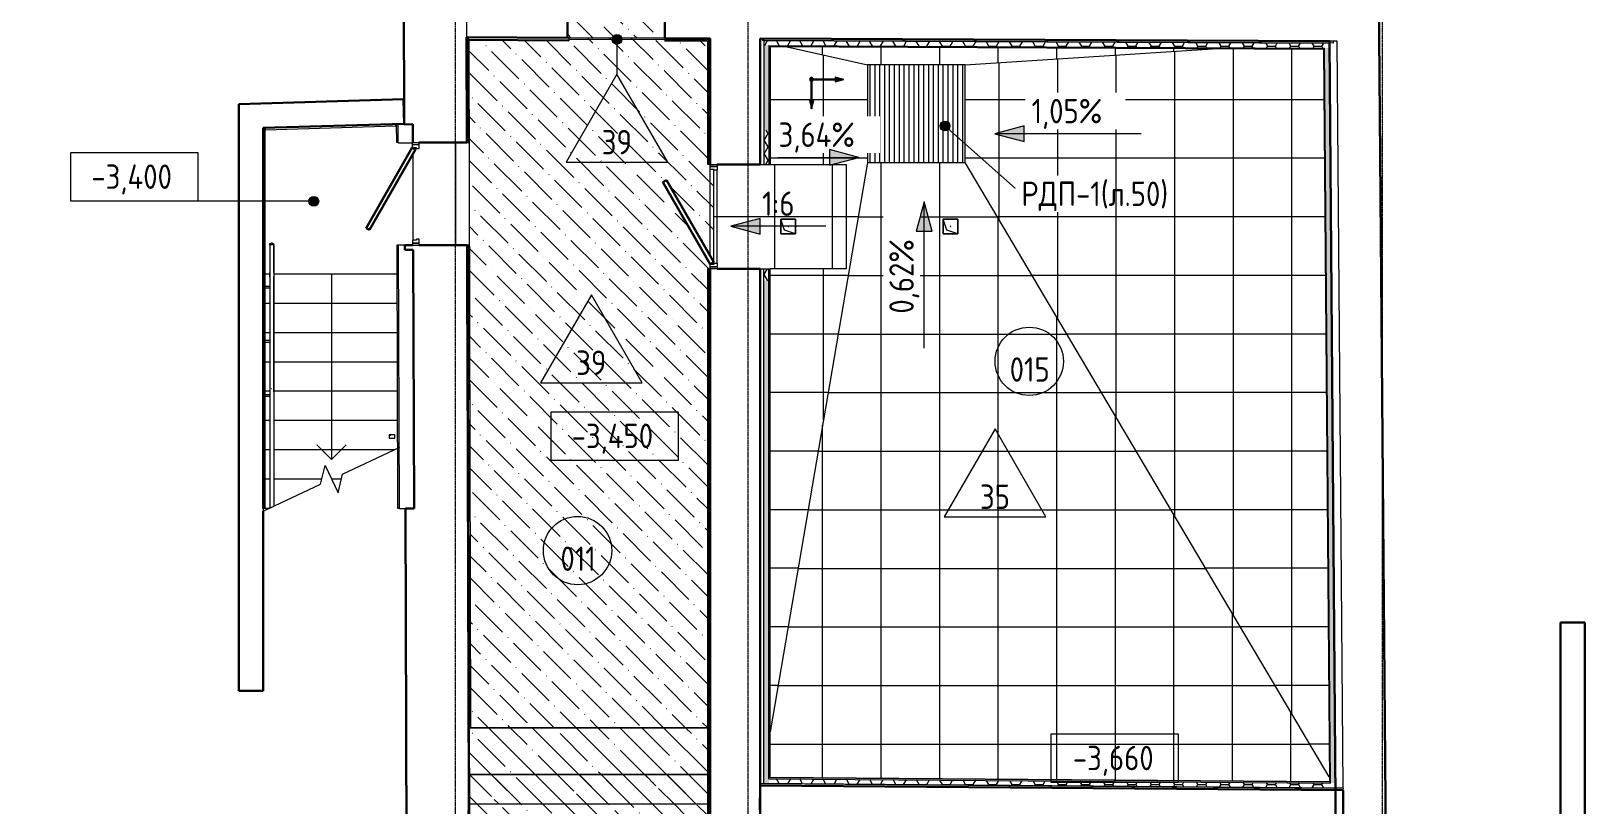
# Model space of a CAD drawing. Header units: millimetres. Extents: x -11773 to 96226, y -4908 to 46494.
# Drawn here: x 41502 to 57425, y 28456 to 36382 of the extents above; entities that cross this region are included whole.
import ezdxf

# ---------------------------------------------------------------- set-up
doc = ezdxf.new("R2010")
doc.units = ezdxf.units.MM
doc.linetypes.add('ADSK_Линия сетки', pattern=[25, 20, -2.5, 0, -2.5])
for name, color, linetype, lineweight in [('Аннотация', 7, 'Continuous', 9), ('Двери', 7, 'Continuous', 9), ('Лестницы', 7, 'Continuous', 9), ('Марки', 7, 'Continuous', 20), ('Марки помещений', 7, 'Continuous', 20), ('Обобщенные модели', 7, 'Continuous', 18), ('Ограждение', 7, 'Continuous', 9), ('Оси', 7, 'Continuous', 9), ('Отметки', 7, 'Continuous', 9), ('Пандусы', 7, 'Continuous', 18), ('Перекрытие', 7, 'Continuous', 18), ('Перекрытие штриховка', 7, 'Continuous', 18), ('Размеры', 7, 'Continuous', 9), ('Стены внутренние', 7, 'Continuous', 18), ('Стены наружные', 7, 'Continuous', 18), ('Стены несущие', 7, 'Continuous', 30), ('Стены отделка', 7, 'Continuous', 30), ('Стены штриховка', 7, 'Continuous', 9), ('Стрелки вверх', 7, 'Continuous', 18), ('Узлы', 7, 'Continuous', 18)]:
    doc.layers.add(name, color=color, linetype=linetype, lineweight=lineweight)
doc.layers.add('Линии', color=7, linetype='Continuous', lineweight=9, true_color=0x00a600)
doc.styles.add('GOST Common_1', font='GOST_Common.ttf', dxfattribs={"width": 0.9, "height": 250})
doc.styles.add('GOST Common_2', font='GOST_Common.ttf', dxfattribs={"width": 0.9, "height": 250})
pattern_1 = [(135, (0, 0), (-308.69666, 84.19025), [396.875, -79.375, 3.353, -76.022])]
pattern_2 = [(0, (0, 0), (119.062, 68.741), [79.375, -158.75]), (120, (0, 0), (-119.06295, 68.74108), [79.375, -158.75]), (60, (0, 0), (5e-05, 137.48208), [0, -158.75, 79.375, 0])]

# ---------------------------------------------------------------- blocks, each defined once
blk = doc.blocks.new('Ограждение 6 - Ограждение 1-1952564-План полов подвала')
at = {"layer": 'Ограждение'}
h = blk.add_hatch(dxfattribs=at)
h.set_pattern_fill('FP_2', color=256, style=0, pattern_type=2)
h.set_pattern_definition([(45, (0, 0), (-106.066, 106.066), [])])
h.paths.add_polyline_path([(45170, 32214), (45230, 32214), (45230, 32248), (45170, 32248)])
at = {"layer": 'Ограждение', "lineweight": 18}
for p, q in [((45170, 32248), (45170, 32214)), ((45230, 32248), (45170, 32248)), ((45170, 32214), (45230, 32214)), ((45230, 32214), (45230, 32248))]:
    blk.add_line(p, q, dxfattribs=at)
blk = doc.blocks.new('AC_Дверь_Однопольная_Стальная - 1050х2100h ДН-10л-6934079-План полов подвала')
at = {"layer": 'Двери', "lineweight": 30}
for p, q in [((-348, 715), (-368, 680)), ((-368, 680), (455, 205)), ((475, 240), (-348, 715)), ((455, 205), (475, 240))]:
    blk.add_line(p, q, dxfattribs=at)
at = {"layer": 'Двери'}
for p, q in [((-505, 240), (-525, 240)), ((-525, 240), (-525, 170)), ((-525, 170), (-505, 170)), ((-475, 240), (-505, 240)), ((-505, 240), (-505, 170)), ((-505, 170), (-505, 240)), ((-505, 170), (-465, 170)), ((-475, 200), (-475, 240)), ((-465, 200), (-475, 200)), ((-465, 170), (-465, 200)), ((475, 200), (465, 200)), ((465, 200), (465, 170)), ((465, 170), (505, 170)), ((505, 240), (475, 240)), ((475, 240), (475, 200)), ((505, 170), (505, 240)), ((525, 240), (505, 240)), ((505, 240), (505, 170)), ((505, 170), (525, 170)), ((525, 170), (525, 240))]:
    blk.add_line(p, q, dxfattribs=at)
blk = doc.blocks.new('AC_Дверь_Однопольная_Стальная - 1000х2100Н Д8п противопож EI30-6422777-План полов подвала')
at = {"layer": 'Двери', "lineweight": 30}
for p, q in [((-485, 255), (355, 740)), ((375, 705), (-465, 220)), ((355, 740), (375, 705)), ((-465, 220), (-485, 255))]:
    blk.add_line(p, q, dxfattribs=at)
at = {"layer": 'Двери'}
for p, q in [((-535, 255), (-515, 255)), ((-535, 185), (-535, 255)), ((-515, 185), (-535, 185)), ((-515, 255), (-485, 255)), ((-515, 185), (-515, 255)), ((-515, 255), (-515, 185)), ((-475, 185), (-515, 185)), ((-485, 255), (-485, 215)), ((-485, 215), (-475, 215)), ((-475, 215), (-475, 185)), ((475, 215), (485, 215)), ((475, 185), (475, 215)), ((515, 185), (475, 185)), ((485, 255), (515, 255)), ((485, 215), (485, 255)), ((515, 255), (515, 185)), ((515, 255), (535, 255)), ((515, 185), (515, 255)), ((535, 185), (515, 185)), ((535, 255), (535, 185))]:
    blk.add_line(p, q, dxfattribs=at)
blk = doc.blocks.new('Тип перил - Перила_Внутренний_-6957739-План полов подвала')
at = {"layer": 'Ограждение'}
for p, q in [((43948, 34193), (43948, 33909)), ((43970, 34193), (43965, 34193)), ((43988, 33909), (43988, 34193)), ((43948, 33867), (43948, 32686)), ((43988, 32686), (43988, 33867)), ((43970, 32718), (43966, 32718))]:
    blk.add_line(p, q, dxfattribs=at)
at = {"layer": 'Ограждение', "flags": 128}
for points in [[(43948, 33867), (43948, 33869), (43948, 33871), (43948, 33874), (43948, 33876), (43948, 33879), (43948, 33881), (43948, 33884), (43948, 33887), (43948, 33889), (43948, 33892), (43948, 33895), (43948, 33897), (43948, 33900), (43948, 33903), (43948, 33906), (43948, 33908), (43948, 33909)], [(43988, 33909), (43988, 33907), (43988, 33904), (43988, 33901), (43988, 33898), (43988, 33896), (43988, 33893), (43988, 33890), (43988, 33887), (43988, 33885), (43988, 33882), (43988, 33880), (43988, 33877), (43988, 33875), (43988, 33872), (43988, 33870), (43988, 33868), (43988, 33867)]]:
    blk.add_lwpolyline(points, dxfattribs=at)
blk = doc.blocks.new('Тип перил - D40-V22-План полов подвала')
at = {"layer": 'Ограждение', "flags": 128}
for points in [[(0, 20), (1, 20), (2, 20), (2, 20), (3, 20), (4, 20), (5, 19), (6, 19), (6, 19), (7, 19), (8, 18), (9, 18), (9, 18), (10, 17), (11, 17), (11, 17), (12, 16), (13, 16), (13, 15), (14, 14), (14, 14), (15, 13), (15, 13), (16, 12), (16, 11), (17, 11), (17, 10), (18, 9), (18, 9), (18, 8), (19, 7), (19, 6), (19, 6), (19, 5), (20, 4), (20, 3), (20, 3), (20, 2), (20, 1), (20, 0), (20, 0)], [(20, 0), (20, -1), (20, -2), (20, -2), (20, -3), (20, -4), (19, -5), (19, -6), (19, -6), (19, -7), (18, -8), (18, -9), (18, -9), (17, -10), (17, -11), (17, -11), (16, -12), (16, -13), (15, -13), (14, -14), (14, -14), (13, -15), (13, -15), (12, -16), (11, -16), (11, -17), (10, -17), (9, -18), (9, -18), (8, -18), (7, -19), (6, -19), (6, -19), (5, -19), (4, -20), (3, -20), (3, -20), (2, -20), (1, -20), (0, -20), (0, -20)]]:
    blk.add_lwpolyline(points, dxfattribs=at)
blk = doc.blocks.new('Тип перил - Перила_Внутренний_-V23-План полов подвала')
at = {"layer": 'Ограждение'}
for p, q in [((43988, 34193), (43948, 34193)), ((43948, 34193), (43948, 33909)), ((43988, 34193), (43988, 33909)), ((43948, 33909), (43948, 33879)), ((43948, 33879), (43948, 31497)), ((43988, 33909), (43988, 33879)), ((43988, 33879), (43988, 31516)), ((43948, 31497), (43988, 31516))]:
    blk.add_line(p, q, dxfattribs=at)
blk = doc.blocks.new('ADSK_Ограждение_Опоры_Г_образная - D15 высота60 консоль80-V24-План полов подвала')
at = {"layer": 'Ограждение'}
for p, q in [((-7, 67), (-7, 20)), ((8, 20), (8, 67))]:
    blk.add_line(p, q, dxfattribs=at)
blk = doc.blocks.new('GM_Отверстие прямоугольное _в плите_ - Отверстие-1400855-План полов подвала')
at = {"layer": 'Обобщенные модели'}
for p, q in [((-75, -75), (-75, 75)), ((-75, 75), (75, 75)), ((75, 75), (-75, 75)), ((-75, 75), (-75, -75)), ((-75, -75), (-37.5, 37.5)), ((-37.5, 37.5), (75, 75)), ((75, 75), (75, -75)), ((75, -75), (75, 75)), ((75, -75), (-75, -75)), ((-75, -75), (75, -75))]:
    blk.add_line(p, q, dxfattribs=at)
for start, end in [(360, 180), (180, 360), (60, 165), (300, 360), (195, 270)]:
    blk.add_arc((0, 0), 2.5, start, end, dxfattribs=at)
blk = doc.blocks.new('ADSK_Марка_Помещение_ОдноЗначение - Номер-159740-План полов подвала')
at = {"layer": 'Марки помещений'}
blk.add_circle((0, 0), 3.5, dxfattribs=at)
blk = doc.blocks.new('Высотные отметки - Рамка-12095-План полов подвала')
at = {"layer": 'Аннотация', "lineweight": 20}
for p, q in [((-6.5, 0), (-6.5, 5)), ((-6.5, 5), (6.5, 5)), ((6.5, 5), (6.5, 0)), ((6.5, 0), (-6.5, 0))]:
    blk.add_line(p, q, dxfattribs=at)
blk = doc.blocks.new('ADSK_Марка_ПерекрытиеПол - Экземпляр_Отделка пола-158379-План полов подвала')
at = {"layer": 'Марки', "color": 1, "true_color": 0xff0000}
for p, q in [((0, 9), (-5.2, 0)), ((5.2, 0), (0, 9)), ((-5.2, 0), (5.2, 0))]:
    blk.add_line(p, q, dxfattribs=at)

msp = doc.modelspace()

# ---------------------------------------------------------------- hatches: boundary and pattern name
at = {"layer": 'Аннотация'}
h = msp.add_hatch(color=256, dxfattribs=at)
edge = h.paths.add_edge_path()
edge.add_arc((50866.681, 35410.711), 50, 0, 360)
at = {"layer": 'Марки', "true_color": 0xff0000}
h = msp.add_hatch(color=1, dxfattribs=at)
edge = h.paths.add_edge_path()
edge.add_arc((47505.656, 36297.64), 50, 0, 360)
at = {"layer": 'Отметки'}
h = msp.add_hatch(color=256, dxfattribs=at)
edge = h.paths.add_edge_path()
edge.add_arc((44399.007, 34639.135), 50, 0, 360)
at = {"layer": 'Перекрытие штриховка', "lineweight": 9, "true_color": 0x787878}
h = msp.add_hatch(dxfattribs=at)
h.set_pattern_fill('FP_48', color=8, style=0, pattern_type=2)
h.set_pattern_definition([(135.369, (0, 742.04), (-308.69597, 83.11254), [394.344, -78.869, 3.331, -75.537])])
h.paths.add_polyline_path([(47013.54, 36308.755), (47997.677, 36312.593), (48000.264, 36879.487), (48005.646, 36879.487), (48005.656, 36899.462), (48005.656, 37597.64), (47005.656, 37597.64), (47005.656, 36314.02), (47013.564, 36313.984)])
h = msp.add_hatch(dxfattribs=at)
h.set_pattern_fill('FP_33', color=8, style=0, pattern_type=2)
h.set_pattern_definition(pattern_1)
h.paths.add_polyline_path([(47243.062, 29246.629), (48432.272, 29246.629), (48432.272, 33945.951), (48462.272, 33945.951), (48462.272, 33995.951), (48497.6, 33995.951), (48497.6, 34965.951), (48462.272, 34965.951), (48462.272, 35015.951), (48432.272, 35015.951), (48432.272, 36277.509), (47996.296, 36279.499), (47996.433, 36309.498), (47997.663, 36309.498), (47997.663, 36312.593), (47013.54, 36308.755), (47013.427, 36283.984), (45988.201, 36288.664), (46005.02, 29246.629)])
h.paths.add_polyline_path([(48462.272, 33995.951), (47977.272, 34835.995), (48011.913, 34855.995), (48496.913, 34015.951), (48485.978, 34009.637)])
h = msp.add_hatch(dxfattribs=at)
h.set_pattern_fill('FP_22', color=8, style=0, pattern_type=2)
h.set_pattern_definition([(270, (36428.9, 14082.36), (599.604, 4e-14), []), (0, (36428.9, 14082.36), (0, 600), [])])
h.paths.add_polyline_path([(48972.272, 28655.387), (48972.431, 28675.386), (48972.272, 28675.386)])
h.paths.add_polyline_path([(49074.272, 29204.367), (50072.277, 35035.377), (50072.277, 36035.377), (49250.844, 36222.065), (49074.272, 36222.896), (49074.272, 35015.951), (49858.577, 35015.284), (49858.577, 33945.951), (49074.272, 33945.951), (49074.272, 29658.625)])
h.paths.add_polyline_path([(49074.272, 36222.896), (49074.272, 36224.896), (49072.281, 36224.896)])
h = msp.add_hatch(dxfattribs=at)
h.set_pattern_fill('FP_21', color=8, style=0, pattern_type=2)
h.set_pattern_definition([(270, (36412.3, 14914.2), (600, 4e-14), []), (0, (36412.3, 14914.2), (0, 592.464), [])])
h.paths.add_polyline_path([(51072.277, 36035.377), (53607.603, 36201.558), (49250.844, 36222.065), (50072.277, 36035.377)])
h.paths.add_polyline_path([(54774.816, 36278.064), (54781.912, 36278.529), (54756.781, 36278.149)])
h = msp.add_hatch(dxfattribs=at)
h.set_pattern_fill('FP_23', color=8, style=0, pattern_type=2)
h.set_pattern_definition([(270, (36423.2, 14082.36), (599.967, 4e-14), []), (0, (36423.2, 14082.36), (0, 600), [])])
h.paths.add_polyline_path([(54744.878, 36196.205), (54746.878, 36196.205), (54746.815, 36198.148)])
h.paths.add_polyline_path([(54805.455, 28744.781), (54744.878, 36196.205), (53607.603, 36201.558), (51072.277, 36035.377), (51072.277, 35035.377), (54756.878, 28826.635)])
h.paths.add_polyline_path([(54806.61, 36277.914), (54806.378, 36278.416), (54806.606, 36277.914)])
h = msp.add_hatch(dxfattribs=at)
h.set_pattern_fill('FP_20', color=8, style=0, pattern_type=2)
h.set_pattern_definition([(270, (36412.3, 14079.1), (600, 4e-14), []), (0, (36412.3, 14079.1), (0, 599.988), [])])
h.paths.add_polyline_path([(49012.272, 28675.07), (49012.272, 28675.443), (48983.719, 28675.297)])
h.paths.add_polyline_path([(54807.908, 28689.039), (54807.892, 28691.039), (54806.606, 28690.341), (54807.892, 28689.055)])
h.paths.add_polyline_path([(54805.892, 28691.055), (54805.455, 28744.781), (51072.277, 35035.377), (50072.277, 35035.377), (49074.272, 29204.367), (49074.272, 28736.578), (54756.878, 28691.445)])
h.paths.add_polyline_path([(49072.272, 28734.594), (49074.272, 28736.578), (49072.272, 28736.578), (49072.272, 28734.673)])
h.paths.add_polyline_path([(50999.447, 34306.618), (50849.447, 34306.618), (50849.447, 34456.618), (50999.447, 34456.618)])
h = msp.add_hatch(dxfattribs=at)
h.set_pattern_fill('FP_49', color=8, style=0, pattern_type=2)
h.set_pattern_definition([(0, (49713.76, 34482.36), (0, 600), []), (90, (49713.76, 34482.36), (-591.2, 4e-14), [])])
h.paths.add_polyline_path([(49342.942, 33945.951), (49858.577, 33945.951), (49858.577, 35015.951), (48532.272, 35015.951), (48532.272, 34955.951), (48502.272, 34955.951), (48502.272, 34965.951), (48497.6, 34965.951), (48497.6, 33995.951), (48502.272, 33995.951), (48502.272, 34005.951), (48532.272, 34005.951), (48532.272, 33945.951), (49335.885, 33945.951)])
h.paths.add_polyline_path([(49185.885, 34306.28), (49185.885, 34456.28), (49335.885, 34456.28), (49335.885, 34306.28), (49297.271, 34306.28)])
h = msp.add_hatch(dxfattribs=at)
h.set_pattern_fill('FP_34', color=8, style=0, pattern_type=2)
h.set_pattern_definition(pattern_1)
h.paths.add_polyline_path([(46013.992, 20694.096), (46031.908, 20694.096), (46031.638, 20704.126), (46011.877, 20704.065), (46011.908, 20694.096)])
h.paths.add_polyline_path([(46287.52, 20793.464), (46286.517, 20790.999), (46285.87, 20792.672), (46286.328, 20792.891)])
h.paths.add_polyline_path([(48427.374, 20786.728), (48427.788, 20789.802), (48429.688, 20787.839), (48428.566, 20787.301)])
h.paths.add_polyline_path([(48228.184, 20724.096), (48467.584, 20724.096), (48467.584, 22955.823), (48477.484, 22955.823), (48474.954, 23210.612), (48484.954, 23210.711), (48487.584, 22945.823), (48497.584, 22945.823), (48494.222, 23261.205), (48001.139, 24095.995), (48035.58, 24116.338), (48493.662, 23340.804), (48462.272, 26481.951), (48452.47, 26481.951), (48474.329, 24280.658), (48464.327, 24280.757), (48442.272, 26481.951), (48432.272, 26481.951), (48432.272, 28766.629), (45996.908, 28766.629), (45998.533, 28242.107), (46018.533, 28242.169), (46041.815, 20724.096), (46486.434, 20724.096), (46486.434, 20770.096), (46298.847, 20770.788), (46298.163, 20771.864), (46292.899, 20774.83), (46286.423, 20783.351), (46284.004, 20787.304), (46286.765, 20787.304), (46287.52, 20790.096), (46288.856, 20790.096), (46287.52, 20793.464), (46285.408, 20795.272), (46286.993, 20800.647), (46288.871, 20800.647), (46291.024, 20804.238), (46294.448, 20807.618), (46298.115, 20808.631), (46298.492, 20809.435), (46302.998, 20810.096), (46488.184, 20810.096), (46488.184, 20874.096), (48228.184, 20874.096), (48228.184, 20810.096), (48416.047, 20809.404), (48416.731, 20808.328), (48421.996, 20805.362), (48428.472, 20796.841), (48430.891, 20792.888), (48428.129, 20792.888), (48427.374, 20790.096), (48426.143, 20789.833), (48427.374, 20786.728), (48429.486, 20784.92), (48427.902, 20779.545), (48426.023, 20779.545), (48423.87, 20775.954), (48420.447, 20772.574), (48416.78, 20771.56), (48416.403, 20770.757), (48411.897, 20770.096), (48228.184, 20770.096)])
h.paths.add_polyline_path([(46286.517, 20786.352), (46284.004, 20788.761), (46286.134, 20790.096), (46286.423, 20787.269)])
h.paths.add_polyline_path([(48428.761, 20790.096), (48429.384, 20792.888), (48430.891, 20791.431), (48429.688, 20790.678)])
h.paths.add_polyline_path([(48445.205, 28220.695), (48462.272, 28220.695), (48462.272, 28510.698), (48442.272, 28510.698), (48442.272, 28220.695)])
at = {"layer": 'Размеры'}
msp.add_hatch(color=256, dxfattribs=at).paths.add_polyline_path([(48674.133, 34382.715), (48974.133, 34302.33), (48974.133, 34463.1)])
at = {"layer": 'Стены внутренние', "lineweight": 9}
h = msp.add_hatch(dxfattribs=at)
h.set_pattern_fill('FP_52', color=256, style=0, pattern_type=2)
h.set_pattern_definition(pattern_2)
h.paths.add_polyline_path([(54806.783, 36207.913), (54806.218, 36257.915), (51442.823, 36273.748), (49012.272, 36285.189), (49012.272, 36235.188), (54806.606, 36207.914)])
h = msp.add_hatch(dxfattribs=at)
h.set_pattern_fill('FP_52', color=256, style=0, pattern_type=2)
h.set_pattern_definition(pattern_2)
h.paths.add_polyline_path([(49062.272, 28674.673), (49062.272, 33824.597), (49012.272, 33824.597), (49012.471, 28675.068)])
h.paths.add_polyline_path([(49062.272, 35365.609), (49062.272, 36234.953), (49012.272, 36234.953), (49012.272, 35365.609)])
h = msp.add_hatch(dxfattribs=at)
h.set_pattern_fill('FP_52', color=256, style=0, pattern_type=2)
h.set_pattern_definition(pattern_2)
h.paths.add_polyline_path([(54867.994, 28678.562), (54806.218, 36207.916), (54756.781, 36208.149), (54817.99, 28678.959), (54844.643, 28678.747)])
h = msp.add_hatch(dxfattribs=at)
h.set_pattern_fill('FP_53', color=256, style=0, pattern_type=2)
h.set_pattern_definition([(0, (0, 0), (119.062, 68.741), [79.375, -158.75]), (120, (0, 0), (-119.06245, 68.74022), [79.375, -158.75]), (60, (0, 0), (5e-05, 137.48208), [0, -158.75, 79.375, 0])])
h.paths.add_polyline_path([(49016.809, 33824.597), (49062.272, 33824.597), (49062.272, 33945.951), (49012.272, 33945.951), (49012.272, 33824.597)])
h.paths.add_polyline_path([(49012.272, 35015.951), (49062.272, 35015.951), (49062.272, 35365.609), (49012.272, 35365.609), (49012.272, 35016.657)])
h = msp.add_hatch(dxfattribs=at)
h.set_pattern_fill('FP_52', color=256, style=0, pattern_type=2)
h.set_pattern_definition(pattern_2)
h.paths.add_polyline_path([(54868.4, 28628.558), (54867.994, 28678.562), (49062.272, 28724.673), (49062.454, 28674.671), (54806.606, 28629.049)])
at = {"layer": 'Стены наружные', "true_color": 0x6b6b6b}
h = msp.add_hatch(color=251, dxfattribs=at)
h.paths.add_polyline_path([(45256.412, 31495.165), (45276.412, 31495.227), (45268.064, 34190.769), (45248.064, 34190.707), (45255.328, 31845.352)])
h.paths.add_polyline_path([(45244.797, 35245.702), (45264.797, 35245.764), (45264.237, 35426.685), (45244.237, 35426.623), (45244.345, 35391.666)])
at = {"layer": 'Узлы', "lineweight": 9}
h = msp.add_hatch(dxfattribs=at)
h.set_pattern_fill('FP_58', color=256, style=0, pattern_type=2)
h.set_pattern_definition([(90, (0, 0), (-50, 3e-15), [])])
h.paths.add_polyline_path([(50454.763, 11745.004), (50454.763, 12745.004), (49454.763, 12745.004), (49454.763, 11745.004)])
h.paths.add_polyline_path([(49816.292, 25105.395), (49816.292, 25905.395), (49016.292, 25905.395), (49016.292, 25105.395), (49342.942, 25105.395)])
h.paths.add_polyline_path([(50072.277, 35035.377), (51072.277, 35035.377), (51072.277, 36035.377), (50072.277, 36035.377), (50072.277, 35065.344)])
h.paths.add_polyline_path([(-798.616, 37219.948), (-0.435, 37219.948), (-0.435, 38219.948), (-1000.435, 38219.948), (-1000.435, 37219.948)])
h.paths.add_polyline_path([(47243.062, 40544.996), (47649.57, 40544.996), (47649.57, 41544.996), (46649.57, 41544.996), (46649.57, 40544.996)])
at = {"layer": 'Узлы', "true_color": 0xff0000}
for points in [[(49499.308, 35867.215), (49504.485, 35867.897), (49509.308, 35869.895), (49513.451, 35873.073), (49516.629, 35877.215), (49518.627, 35882.039), (49519.308, 35887.215), (49518.627, 35892.392), (49516.629, 35897.215), (49513.451, 35901.357), (49509.308, 35904.536), (49504.485, 35906.534), (49499.308, 35907.215), (49494.132, 35906.534), (49489.308, 35904.536), (49485.166, 35901.357), (49481.988, 35897.215), (49479.99, 35892.392), (49479.308, 35887.215), (49479.99, 35882.039), (49481.988, 35877.215), (49485.166, 35873.073), (49489.308, 35869.895), (49494.132, 35867.897)], [(49741.353, 35863.993), (49829.523, 35885.976), (49741.353, 35909.601), (49741.353, 35867.897)], [(49499.308, 35584.394), (49522.934, 35672.564), (49477.325, 35672.564), (49494.132, 35605.155)]]:
    msp.add_hatch(color=1, dxfattribs=at).paths.add_polyline_path(points)
at = {"layer": 'Узлы', "lineweight": 9}
h = msp.add_hatch(dxfattribs=at)
h.set_pattern_fill('FP_57', color=256, style=0, pattern_type=2)
h.set_pattern_definition([(135, (0, 0), (-224.5064, -224.5064), []), (135, (224.5, 0), (-224.5064, -224.5064), [396.875, -79.375, 3.353, -76.022])])
h.paths.add_polyline_path([(46115, 14338.299), (46176.854, 14338.299), (46176.854, 15348.299), (45576.854, 15348.299), (45576.854, 14338.299), (46095, 14338.299)])
h.paths.add_polyline_path([(46468.184, 19974.096), (48207.897, 19974.096), (48207.897, 20874.096), (46468.184, 20874.096), (46468.184, 19976.639)])
h.paths.add_polyline_path([(45986.784, 28466.629), (48442.272, 28466.629), (48442.272, 29246.629), (45984.363, 29246.629), (45984.363, 28466.629), (45986.529, 28466.629)])

# ---------------------------------------------------------------- linework, layer by layer
at = {"layer": 'Аннотация'}
msp.add_circle((50866.681, 35410.711), 50, dxfattribs=at)
at = {"layer": 'Лестницы'}
for p, q in [((43947.707, 33892.525), (43900.777, 33892.525)), ((43947.707, 33892.525), (43900.777, 33892.525)), ((45248.988, 33892.525), (43987.707, 33892.525)), ((45248.988, 33892.525), (43987.707, 33892.525)), ((43947.707, 33592.525), (43900.777, 33592.525)), ((43947.707, 33592.525), (43900.777, 33592.525)), ((45249.917, 33592.525), (43987.707, 33592.525)), ((45249.917, 33592.525), (43987.707, 33592.525)), ((43947.707, 33292.525), (43900.777, 33292.525)), ((43947.707, 33292.525), (43900.777, 33292.525)), ((45250.846, 33292.525), (43987.707, 33292.525)), ((45250.846, 33292.525), (43987.707, 33292.525)), ((43947.707, 32992.525), (43900.777, 32992.525)), ((43947.707, 32992.525), (43900.777, 32992.525)), ((45251.775, 32992.525), (43987.707, 32992.525)), ((45251.775, 32992.525), (43987.707, 32992.525)), ((43947.707, 32692.525), (43900.777, 32692.525)), ((43947.707, 32692.525), (43900.777, 32692.525)), ((45252.704, 32692.525), (43987.707, 32692.525)), ((45252.704, 32692.525), (43987.707, 32692.525)), ((43947.707, 32392.525), (43900.777, 32392.525)), ((43947.707, 32392.525), (43900.777, 32392.525)), ((45253.633, 32392.525), (43987.707, 32392.525)), ((45253.633, 32392.525), (43987.707, 32392.525)), ((43947.707, 32092.525), (43900.777, 32092.525)), ((43947.707, 32092.525), (43900.777, 32092.525)), ((45224.668, 32092.525), (43987.707, 32092.525)), ((45224.668, 32092.525), (43987.707, 32092.525)), ((44694.604, 31845.352), (45281.854, 32119.191)), ((44468.027, 31739.698), (44515.281, 31934.136)), ((44515.281, 31934.136), (44647.35, 31650.914)), ((43880.777, 31465.859), (44468.027, 31739.698)), ((43947.707, 31792.525), (43900.777, 31792.525)), ((43947.707, 31792.525), (43900.777, 31792.525)), ((44480.866, 31792.525), (43987.707, 31792.525)), ((44480.866, 31792.525), (43987.707, 31792.525)), ((44681.765, 31792.525), (44581.316, 31792.525)), ((44681.765, 31792.525), (44581.316, 31792.525)), ((44647.35, 31650.914), (44694.604, 31845.352)), ((43880.777, 31492.525), (43880.777, 31465.859)), ((43937.963, 31492.525), (43880.777, 31492.525)), ((43937.963, 31492.525), (43880.777, 31492.525))]:
    msp.add_line(p, q, dxfattribs=at)
at = {"layer": 'Линии', "color": 7}
for p, q in [((51072.277, 36035.377), (50072.277, 36035.377)), ((50072.277, 36035.377), (50072.277, 35035.377)), ((51072.277, 35035.377), (51072.277, 36035.377)), ((50072.277, 35035.377), (51072.277, 35035.377)), ((48442.272, 29246.629), (45984.363, 29246.629)), ((45984.363, 29246.629), (45984.363, 28466.629)), ((48442.272, 28466.629), (48442.272, 29246.629)), ((45984.363, 28466.629), (48442.272, 28466.629))]:
    msp.add_line(p, q, dxfattribs=at)
at = {"layer": 'Линии', "color": 1, "lineweight": 30, "true_color": 0xff0000}
for q in [(49499.308, 35587.215), (49799.308, 35887.215)]:
    msp.add_line((49499.308, 35887.215), q, dxfattribs=at)
at = {"layer": 'Линии', "color": 1, "lineweight": 18, "true_color": 0xff0000}
for p, q in [((49741.353, 35909.601), (49741.353, 35863.993)), ((49829.523, 35885.976), (49741.353, 35909.601)), ((49741.353, 35863.993), (49829.523, 35885.976)), ((49522.934, 35672.564), (49477.325, 35672.564)), ((49477.325, 35672.564), (49499.308, 35584.394)), ((49499.308, 35584.394), (49522.934, 35672.564))]:
    msp.add_line(p, q, dxfattribs=at)
for start, end in [(0, 180), (180, 0)]:
    msp.add_arc((49499.308, 35887.215), 20, start, end, dxfattribs=at)
at = {"layer": 'Марки', "color": 1, "true_color": 0xff0000}
msp.add_line((47505.656, 36297.64), (47505.656, 35939.962), dxfattribs=at)
msp.add_circle((47505.656, 36297.64), 50, dxfattribs=at)
at = {"layer": 'Оси', "linetype": 'ADSK_Линия сетки'}
for p, q in [((45849.565, 4292.971), (45849.565, 44222.998)), ((48849.565, 4292.971), (48849.565, 44222.998)), ((55349.565, 4292.971), (55349.565, 44222.998))]:
    msp.add_line(p, q, dxfattribs=at)
at = {"layer": 'Отметки', "lineweight": 20}
msp.add_line((44399.007, 34639.135), (42559.44, 34639.135), dxfattribs=at)
at = {"layer": 'Отметки'}
msp.add_circle((44399.007, 34639.135), 50, dxfattribs=at)
at = {"layer": 'Пандусы'}
for p, q in [((45995.422, 29246.629), (48432.272, 29246.629)), ((45996.908, 28766.629), (48432.272, 28766.629))]:
    msp.add_line(p, q, dxfattribs=at)
at = {"layer": 'Перекрытие'}
for p, q in [((47005.656, 36314.02), (47005.656, 36884.026)), ((47997.706, 36312.593), (47013.54, 36308.755)), ((45988.201, 36288.867), (46005.02, 29246.629)), ((47996.379, 36297.64), (47013.489, 36297.64)), ((49250.844, 36222.065), (50072.277, 36035.377)), ((51072.277, 36035.377), (53607.603, 36201.558)), ((53221.249, 36285.377), (53281.567, 36285.377)), ((54774.816, 36278.064), (54781.912, 36278.529)), ((45849.565, 35240.546), (45849.565, 34190.541)), ((45418.225, 35182.75), (45418.225, 35189.21)), ((45418.225, 34239.205), (45418.225, 35128.297)), ((50072.277, 35035.377), (49074.272, 29204.367)), ((54805.455, 28744.781), (51072.277, 35035.377)), ((48460.141, 34079.642), (48460.141, 35015.951)), ((48497.6, 33995.951), (48497.6, 34965.951)), ((49074.272, 35015.951), (49858.577, 35015.951)), ((49858.577, 33945.951), (49858.577, 35015.951)), ((48460.141, 33945.951), (48460.141, 33999.642)), ((49858.577, 33945.951), (49074.272, 33945.951)), ((48432.272, 28766.629), (45996.908, 28766.629))]:
    msp.add_line(p, q, dxfattribs=at)
at = {"layer": 'Размеры'}
for p, q in [((48974.133, 34463.1), (48674.133, 34382.715)), ((48974.133, 34302.33), (48974.133, 34463.1)), ((48674.133, 34382.715), (48974.133, 34302.33))]:
    msp.add_line(p, q, dxfattribs=at)
at = {"layer": 'Размеры', "lineweight": 20}
msp.add_line((49647.375, 34382.715), (48674.133, 34382.715), dxfattribs=at)
at = {"layer": 'Стены несущие'}
for p, q in [((45301.188, 43528.805), (45326.279, 35426.877)), ((55435.968, 21598.163), (55277.837, 41049.3)), ((47000.275, 36884.051), (46997.673, 36314.057)), ((48000.264, 36879.487), (47997.663, 36309.493)), ((46997.673, 36314.057), (45963.52, 36318.776)), ((45963.52, 36318.776), (45966.858, 35240.909)), ((45963.52, 36318.776), (45966.858, 35240.909)), ((48462.272, 36307.372), (47997.663, 36309.493)), ((48462.272, 36307.372), (48462.272, 35015.951)), ((48972.272, 36305.146), (48972.272, 35015.951)), ((54806.606, 36278.416), (48972.272, 36305.044)), ((48972.272, 35015.951), (48972.272, 36305.044)), ((54806.606, 36278.416), (54933.825, 20629.626)), ((45319.07, 35683.15), (43630.777, 35634.577)), ((45326.259, 35433.253), (45319.07, 35683.15)), ((43630.777, 35634.577), (43630.777, 29624.293)), ((43880.777, 35391.666), (45326.259, 35433.253)), ((43880.777, 31492.525), (43880.777, 35391.666)), ((45326.279, 35426.877), (45414.236, 35427.15)), ((45414.818, 35239.2), (45414.236, 35427.15)), ((45414.818, 35239.2), (45414.818, 35239.2)), ((45476.861, 35239.392), (45966.858, 35240.909)), ((48972.272, 35015.951), (48532.272, 35015.951)), ((45410.113, 34189.18), (45330.113, 34188.932)), ((45330.113, 34188.932), (45330.265, 34139.933)), ((45330.265, 34139.933), (45330.113, 34188.932)), ((45330.265, 34139.933), (45418.221, 34140.205)), ((45418.221, 34140.205), (45418.221, 34140.205)), ((45426.42, 31492.973), (45418.221, 34140.205)), ((45970.11, 34190.914), (45480.112, 34189.397)), ((45970.11, 34190.914), (45987.666, 28522.092)), ((45970.262, 34141.915), (45975.004, 32610.485)), ((48462.272, 33945.951), (48462.272, 26501.951)), ((48972.272, 33945.951), (48532.272, 33945.951)), ((48972.272, 26501.951), (48972.272, 33945.951)), ((48972.272, 33945.951), (48972.272, 28675.443)), ((43880.777, 29624.293), (43880.777, 31465.859)), ((45426.42, 31492.973), (45338.463, 31492.7)), ((45338.463, 31492.7), (45351.681, 27224.551)), ((57424.84, 30325), (57174.84, 30325)), ((57174.84, 30325), (57174.84, 27340.699)), ((57424.84, 25855), (57424.84, 30325)), ((43630.777, 29624.293), (43880.777, 29624.293)), ((45985.633, 28272.099), (45986.784, 28522.096)), ((45986.784, 28522.096), (45987.666, 28522.092)), ((48972.272, 28655.387), (48970.287, 28405.395)), ((54948.977, 28607.918), (48972.272, 28655.387)), ((54946.991, 28357.926), (54948.977, 28607.918))]:
    msp.add_line(p, q, dxfattribs=at)
at = {"layer": 'Стены отделка', "lineweight": 9}
for p, q in [((45983.52, 36318.838), (45963.52, 36318.776)), ((45983.536, 36318.685), (45983.444, 36298.685)), ((45986.858, 35240.971), (45983.52, 36318.838)), ((47013.564, 36313.984), (46997.673, 36314.057)), ((47013.564, 36313.984), (47013.427, 36283.984)), ((47996.433, 36309.498), (47996.296, 36279.499)), ((47996.433, 36309.498), (47997.663, 36309.493)), ((48442.272, 36307.463), (48442.181, 36287.464)), ((48462.272, 36307.372), (48442.272, 36307.372)), ((48442.272, 36307.372), (48442.272, 36277.463)), ((48972.272, 36305.146), (49012.272, 36305.146)), ((48996.386, 36305.263), (48996.292, 36285.264)), ((48996.386, 36305.263), (54846.217, 36277.728)), ((49012.272, 36305.146), (49012.272, 35015.951)), ((45963.582, 36298.776), (47013.472, 36293.984)), ((45976.858, 35240.94), (45973.613, 36288.73)), ((45973.613, 36288.73), (47013.427, 36283.984)), ((48432.272, 36277.509), (47996.296, 36279.499)), ((48442.272, 36287.463), (47996.342, 36289.498)), ((48432.272, 36277.509), (48432.272, 35015.951)), ((54846.122, 36257.728), (48996.292, 36285.264)), ((49012.272, 36285.189), (54806.378, 36257.916)), ((49062.272, 36234.953), (49062.272, 35015.951)), ((49062.272, 36234.953), (54756.781, 36208.149)), ((49074.272, 36222.896), (49074.272, 35015.951)), ((54744.878, 36196.205), (49074.272, 36222.896)), ((54744.878, 36196.205), (54805.892, 28691.055)), ((54817.99, 28678.959), (54756.781, 36208.149)), ((54886.215, 36278.053), (54806.218, 36277.403)), ((54806.218, 36277.403), (54868.395, 28629.14)), ((54868.402, 28628.557), (54806.378, 36257.916)), ((54846.217, 36277.728), (54846.122, 36257.728)), ((54948.393, 28629.79), (54886.215, 36278.053)), ((43900.777, 35391.666), (43880.777, 35391.666)), ((45240.223, 35430.203), (43900.777, 35391.666)), ((43900.777, 31492.525), (43900.777, 35391.666)), ((43900.777, 35391.666), (43901.352, 35371.674)), ((43901.352, 35371.674), (45240.798, 35410.211)), ((45240.798, 35410.211), (45240.223, 35430.203)), ((45326.279, 35426.877), (45244.237, 35426.623)), ((45244.237, 35426.623), (45244.797, 35245.702)), ((45264.819, 35238.735), (45264.237, 35426.685)), ((45244.797, 35245.702), (45264.797, 35245.764)), ((45264.819, 35238.735), (45406.861, 35239.175)), ((45966.858, 35240.909), (45986.858, 35240.971)), ((48462.272, 35015.951), (48432.272, 35015.951)), ((48972.272, 35015.951), (49074.272, 35015.951)), ((45268.064, 34190.769), (45248.064, 34190.707)), ((45248.064, 34190.707), (45256.412, 31495.165)), ((45276.42, 31492.508), (45268.064, 34190.769)), ((45330.113, 34188.932), (45268.07, 34188.74)), ((45330.265, 34139.933), (45330.265, 34139.933)), ((45990.11, 34190.976), (45970.11, 34190.914)), ((45970.11, 34190.914), (45970.262, 34141.915)), ((45998.533, 28242.107), (45980.11, 34190.945)), ((45995.004, 32610.547), (45990.11, 34190.976)), ((48462.272, 33945.951), (48432.272, 33945.951)), ((48432.272, 33945.951), (48432.272, 26481.951)), ((48972.272, 33945.951), (49074.272, 33945.951)), ((49012.272, 28675.068), (49012.272, 33945.951)), ((49062.272, 28724.673), (49062.272, 33945.951)), ((49074.272, 28736.578), (49074.272, 33945.951)), ((45975.004, 32610.485), (45995.004, 32610.547)), ((48462.272, 32077.65), (48442.272, 32077.65)), ((48442.272, 32077.65), (48442.272, 26491.951)), ((45256.412, 31495.165), (45276.412, 31495.227)), ((45276.42, 31492.508), (45338.463, 31492.7)), ((48972.272, 28675.443), (49012.272, 28675.443)), ((48972.431, 28675.386), (48972.272, 28655.387)), ((54949.136, 28627.917), (48972.431, 28675.386)), ((49012.272, 28675.068), (54868.402, 28628.557)), ((49062.272, 28724.673), (54817.99, 28678.959)), ((54805.892, 28691.055), (49074.272, 28736.578)), ((45987.666, 28522.092), (45988.44, 28272.086)), ((48442.272, 28510.698), (48462.272, 28510.698)), ((54868.395, 28629.14), (54948.393, 28629.79)), ((54948.977, 28607.918), (54949.136, 28627.917)), ((54948.977, 28607.918), (54948.977, 28607.918))]:
    msp.add_line(p, q, dxfattribs=at)
at = {"layer": 'Стены штриховка'}
for p, q in [((45961.755, 36888.79), (45963.52, 36318.776)), ((48442.272, 36277.463), (48442.272, 35015.951)), ((49072.272, 35015.951), (49072.272, 36224.906)), ((49072.272, 36224.906), (54746.861, 36198.195)), ((54746.861, 36198.195), (54807.908, 28689.039)), ((48442.272, 33945.951), (48442.272, 32077.65)), ((49072.272, 28734.594), (49072.272, 33945.951)), ((54807.908, 28689.039), (49072.272, 28734.594))]:
    msp.add_line(p, q, dxfattribs=at)
at = {"layer": 'Стрелки вверх'}
for p, q in [((44581.316, 33892.525), (44581.316, 33592.525)), ((44581.316, 33592.525), (44581.316, 33292.525)), ((44581.316, 33292.525), (44581.316, 32992.525)), ((44581.316, 32992.525), (44581.316, 32692.525)), ((44581.316, 32692.525), (44581.316, 32392.525)), ((44581.316, 32392.525), (44581.316, 32092.525)), ((44581.316, 31992.525), (44431.316, 32142.525)), ((44581.316, 31992.525), (44731.316, 32142.525)), ((44581.316, 32092.525), (44581.316, 31992.525))]:
    msp.add_line(p, q, dxfattribs=at)

# ---------------------------------------------------------------- block references
at = {"layer": 'Двери', "color": 8, "true_color": 0x7f7f7f}
for name, p, rotation in [('AC_Дверь_Однопольная_Стальная - 1050х2100h ДН-10л-6934079-План полов подвала', (45648.486, 34714.921), 90.17743832783478), ('AC_Дверь_Однопольная_Стальная - 1000х2100Н Д8п противопож EI30-6422777-План полов подвала', (48717.272, 34480.951), 90.00000000000004)]:
    msp.add_blockref(name, p, dxfattribs=dict(at, rotation=rotation))
at = {"layer": 'Марки', "color": 1, "true_color": 0xff0000, "xscale": 99.99999999999993, "yscale": 99.99999999999993, "zscale": 99.99999999999993}
for p in [(47505.656, 35039.962), (47242.882, 32780.586), (51380.073, 31408.105)]:
    msp.add_blockref('ADSK_Марка_ПерекрытиеПол - Экземпляр_Отделка пола-158379-План полов подвала', p, dxfattribs=at)
at = {"layer": 'Марки помещений', "xscale": 99.99999999999993, "yscale": 99.99999999999993, "zscale": 99.99999999999993}
for p in [(51730.511, 32999.455), (47101.818, 31061.375), (47101.818, 31061.375)]:
    msp.add_blockref('ADSK_Марка_Помещение_ОдноЗначение - Номер-159740-План полов подвала', p, dxfattribs=at)
at = {"layer": 'Обобщенные модели', "rotation": 89.99999999999955}
for p in [(49260.885, 34381.28), (50924.447, 34381.618)]:
    msp.add_blockref('GM_Отверстие прямоугольное _в плите_ - Отверстие-1400855-План полов подвала', p, dxfattribs=at)
at = {"layer": 'Ограждение', "rotation": 90}
for name, p in [('Тип перил - D40-V22-План полов подвала', (43967.707, 34192.525)), ('ADSK_Ограждение_Опоры_Г_образная - D15 высота60 консоль80-V24-План полов подвала', (43967.707, 33758.956)), ('ADSK_Ограждение_Опоры_Г_образная - D15 высота60 консоль80-V24-План полов подвала', (43967.707, 33203.479)), ('ADSK_Ограждение_Опоры_Г_образная - D15 высота60 консоль80-V24-План полов подвала', (43967.707, 32648.002))]:
    msp.add_blockref(name, p, dxfattribs=at)
at = {"layer": 'Ограждение'}
for name in ['Тип перил - Перила_Внутренний_-6957739-План полов подвала', 'Тип перил - Перила_Внутренний_-V23-План полов подвала', 'Ограждение 6 - Ограждение 1-1952564-План полов подвала']:
    msp.add_blockref(name, (0, 0), dxfattribs=at)
at = {"layer": 'Отметки', "lineweight": 20, "xscale": 99.99999999999993, "yscale": 99.99999999999993, "zscale": 99.99999999999993}
for p in [(42559.44, 34639.135), (47481.3, 31983.894), (52605.724, 28684.556)]:
    msp.add_blockref('Высотные отметки - Рамка-12095-План полов подвала', p, dxfattribs=at)

# ---------------------------------------------------------------- texts
at = {"layer": 'Марки', "color": 1, "lineweight": 9, "true_color": 0xff0000, "char_height": 250, "width": 327.6, "attachment_point": 5, "line_spacing_factor": 1.022766, "style": 'GOST Common_2'}
for s, insert in [('\\pxqc,t1.44,2.88,4.32,5.76,7.2,8.64,10.08,11.52,12.96,14.4,15.84,17.28,18.72,20.16,21.6,23.04,24.48,25.92,27.36,28.8,30.24,31.68,33.12,34.56,36,37.44,38.88,40.32,41.76,43.2,44.64,46.08;{39}', (47504.624, 35244.387)), ('\\pxqc,t1.44,2.88,4.32,5.76,7.2,8.64,10.08,11.52,12.96,14.4,15.84,17.28,18.72,20.16,21.6,23.04,24.48,25.92,27.36,28.8,30.24,31.68,33.12,34.56,36,37.44,38.88,40.32,41.76,43.2,44.64,46.08;{39}', (47241.85, 32985.011)), ('\\pxqc,t1.44,2.88,4.32,5.76,7.2,8.64,10.08,11.52,12.96,14.4,15.84,17.28,18.72,20.16,21.6,23.04,24.48,25.92,27.36,28.8,30.24,31.68,33.12,34.56,36,37.44,38.88,40.32,41.76,43.2,44.64,46.08;{35}', (51379.041, 31612.53))]:
    msp.add_mtext(s, dxfattribs=dict(at, insert=insert))
at = {"layer": 'Марки помещений', "lineweight": 9, "char_height": 250, "attachment_point": 5, "line_spacing_factor": 1.022766, "style": 'GOST Common_2'}
for s, insert, width in [('\\pxqc,t1.8,3.6,5.4,7.2,9,10.8,12.6,14.4,16.2,18,19.8,21.6,23.4,25.2,27,28.8,30.6,32.4,34.2,36,37.8,39.6,41.4,43.2,45,46.8,48.6,50.4,52.2,54,55.8,57.6;{015}', (51735.454, 32915.874), 441), ('\\pxqc,t1.8,3.6,5.4,7.2,9,10.8,12.6,14.4,16.2,18,19.8,21.6,23.4,25.2,27,28.8,30.6,32.4,34.2,36,37.8,39.6,41.4,43.2,45,46.8,48.6,50.4,52.2,54,55.8,57.6;{011}', (47106.761, 30977.793), 393.3), ('\\pxqc,t1.8,3.6,5.4,7.2,9,10.8,12.6,14.4,16.2,18,19.8,21.6,23.4,25.2,27,28.8,30.6,32.4,34.2,36,37.8,39.6,41.4,43.2,45,46.8,48.6,50.4,52.2,54,55.8,57.6;{011}', (47106.761, 30977.793), 393.3)]:
    msp.add_mtext(s, dxfattribs=dict(at, insert=insert, width=width))
at = {"layer": 'Отметки', "lineweight": 20, "char_height": 250, "attachment_point": 1, "line_spacing_factor": 1.022761, "style": 'GOST Common_1'}
for s, insert, width in [('-3,400', (42119.45, 35015.842), 1055.97624), ('-3,450', (47041.31, 32360.601), 1055.97624), ('-3,660', (52177.048, 29061.263), 1028.82257)]:
    msp.add_mtext(s, dxfattribs=dict(at, insert=insert, width=width))
at = {"layer": 'Размеры', "lineweight": 20, "insert": (48992.301, 34739.422), "char_height": 250, "width": 404.28805, "attachment_point": 1, "line_spacing_factor": 1.022761, "style": 'GOST Common_1'}
msp.add_mtext('1:6', dxfattribs=at)

# ---------------------------------------------------------------- next in the draw order: texts
at = {"layer": 'Размеры', "lineweight": 20, "char_height": 250, "attachment_point": 1, "line_spacing_factor": 1.022761, "style": 'GOST Common_1', "bg_fill": 3, "box_fill_scale": 1.25, "bg_fill_color": 256, "bg_fill_true_color": 13158600, "bg_fill_transparency": 0}
for s, insert, width in [('1,05%', (51754.227, 35687.857), 899.08834), ('3,64%', (49161.808, 35445.507), 977.53229)]:
    msp.add_mtext(s, dxfattribs=dict(at, insert=insert, width=width))
at = {"layer": 'Размеры', "lineweight": 20, "insert": (50296.822, 33487.833), "char_height": 250, "width": 950.37862, "attachment_point": 1, "rotation": 90, "line_spacing_factor": 1.022761, "style": 'GOST Common_1', "bg_fill": 3, "box_fill_scale": 1.25, "bg_fill_color": 256, "bg_fill_true_color": 13158600, "bg_fill_transparency": 0}
msp.add_mtext('0,62%', dxfattribs=at)

# ---------------------------------------------------------------- next in the draw order: hatches: boundary and pattern name
at = {"layer": 'Размеры'}
for points in [[(51378.847, 35331.15), (51678.847, 35250.765), (51678.847, 35411.535)], [(49983.533, 35088.8), (49683.533, 35169.184), (49683.533, 35008.415)], [(50653.529, 34633.824), (50573.144, 34333.824), (50733.914, 34333.824)]]:
    msp.add_hatch(color=256, dxfattribs=at).paths.add_polyline_path(points)

# ---------------------------------------------------------------- next in the draw order: linework, layer by layer
at = {"layer": 'Аннотация'}
msp.add_line((50866.681, 35410.711), (51650.274, 34715.126), dxfattribs=at)
at = {"layer": 'Размеры'}
for p, q in [((51678.847, 35411.535), (51378.847, 35331.15)), ((51678.847, 35250.765), (51678.847, 35411.535)), ((51378.847, 35331.15), (51678.847, 35250.765)), ((49983.533, 35088.8), (49683.533, 35169.184)), ((49683.533, 35169.184), (49683.533, 35008.415)), ((49683.533, 35008.415), (49983.533, 35088.8)), ((50653.529, 34633.824), (50573.144, 34333.824)), ((50733.914, 34333.824), (50653.529, 34633.824)), ((50573.144, 34333.824), (50733.914, 34333.824))]:
    msp.add_line(p, q, dxfattribs=at)
at = {"layer": 'Размеры', "lineweight": 20}
for p, q in [((52878.847, 35331.15), (51378.847, 35331.15)), ((49154.694, 35088.8), (49983.533, 35088.8)), ((50653.529, 33133.824), (50653.529, 34633.824))]:
    msp.add_line(p, q, dxfattribs=at)

# ---------------------------------------------------------------- next in the draw order: texts
at = {"layer": 'Аннотация', "insert": (51650.274, 34840.319), "char_height": 250, "width": 881.1, "attachment_point": 1, "line_spacing_factor": 1.022766, "style": 'GOST Common_2', "bg_fill": 3, "box_fill_scale": 1.25, "bg_fill_color": 256, "bg_fill_true_color": 13158600, "bg_fill_transparency": 0}
msp.add_mtext('\\pxt1.8,3.6,5.4,7.2,9,10.8,12.6,14.4,16.2,18,19.8,21.6,23.4,25.2,27,28.8,30.6,32.4,34.2,36,37.8,39.6,41.4,43.2,45,46.8,48.6,50.4,52.2,54,55.8,57.6;{РДП-1(л.50)}', dxfattribs=at)

doc.saveas('drawing.dxf')
